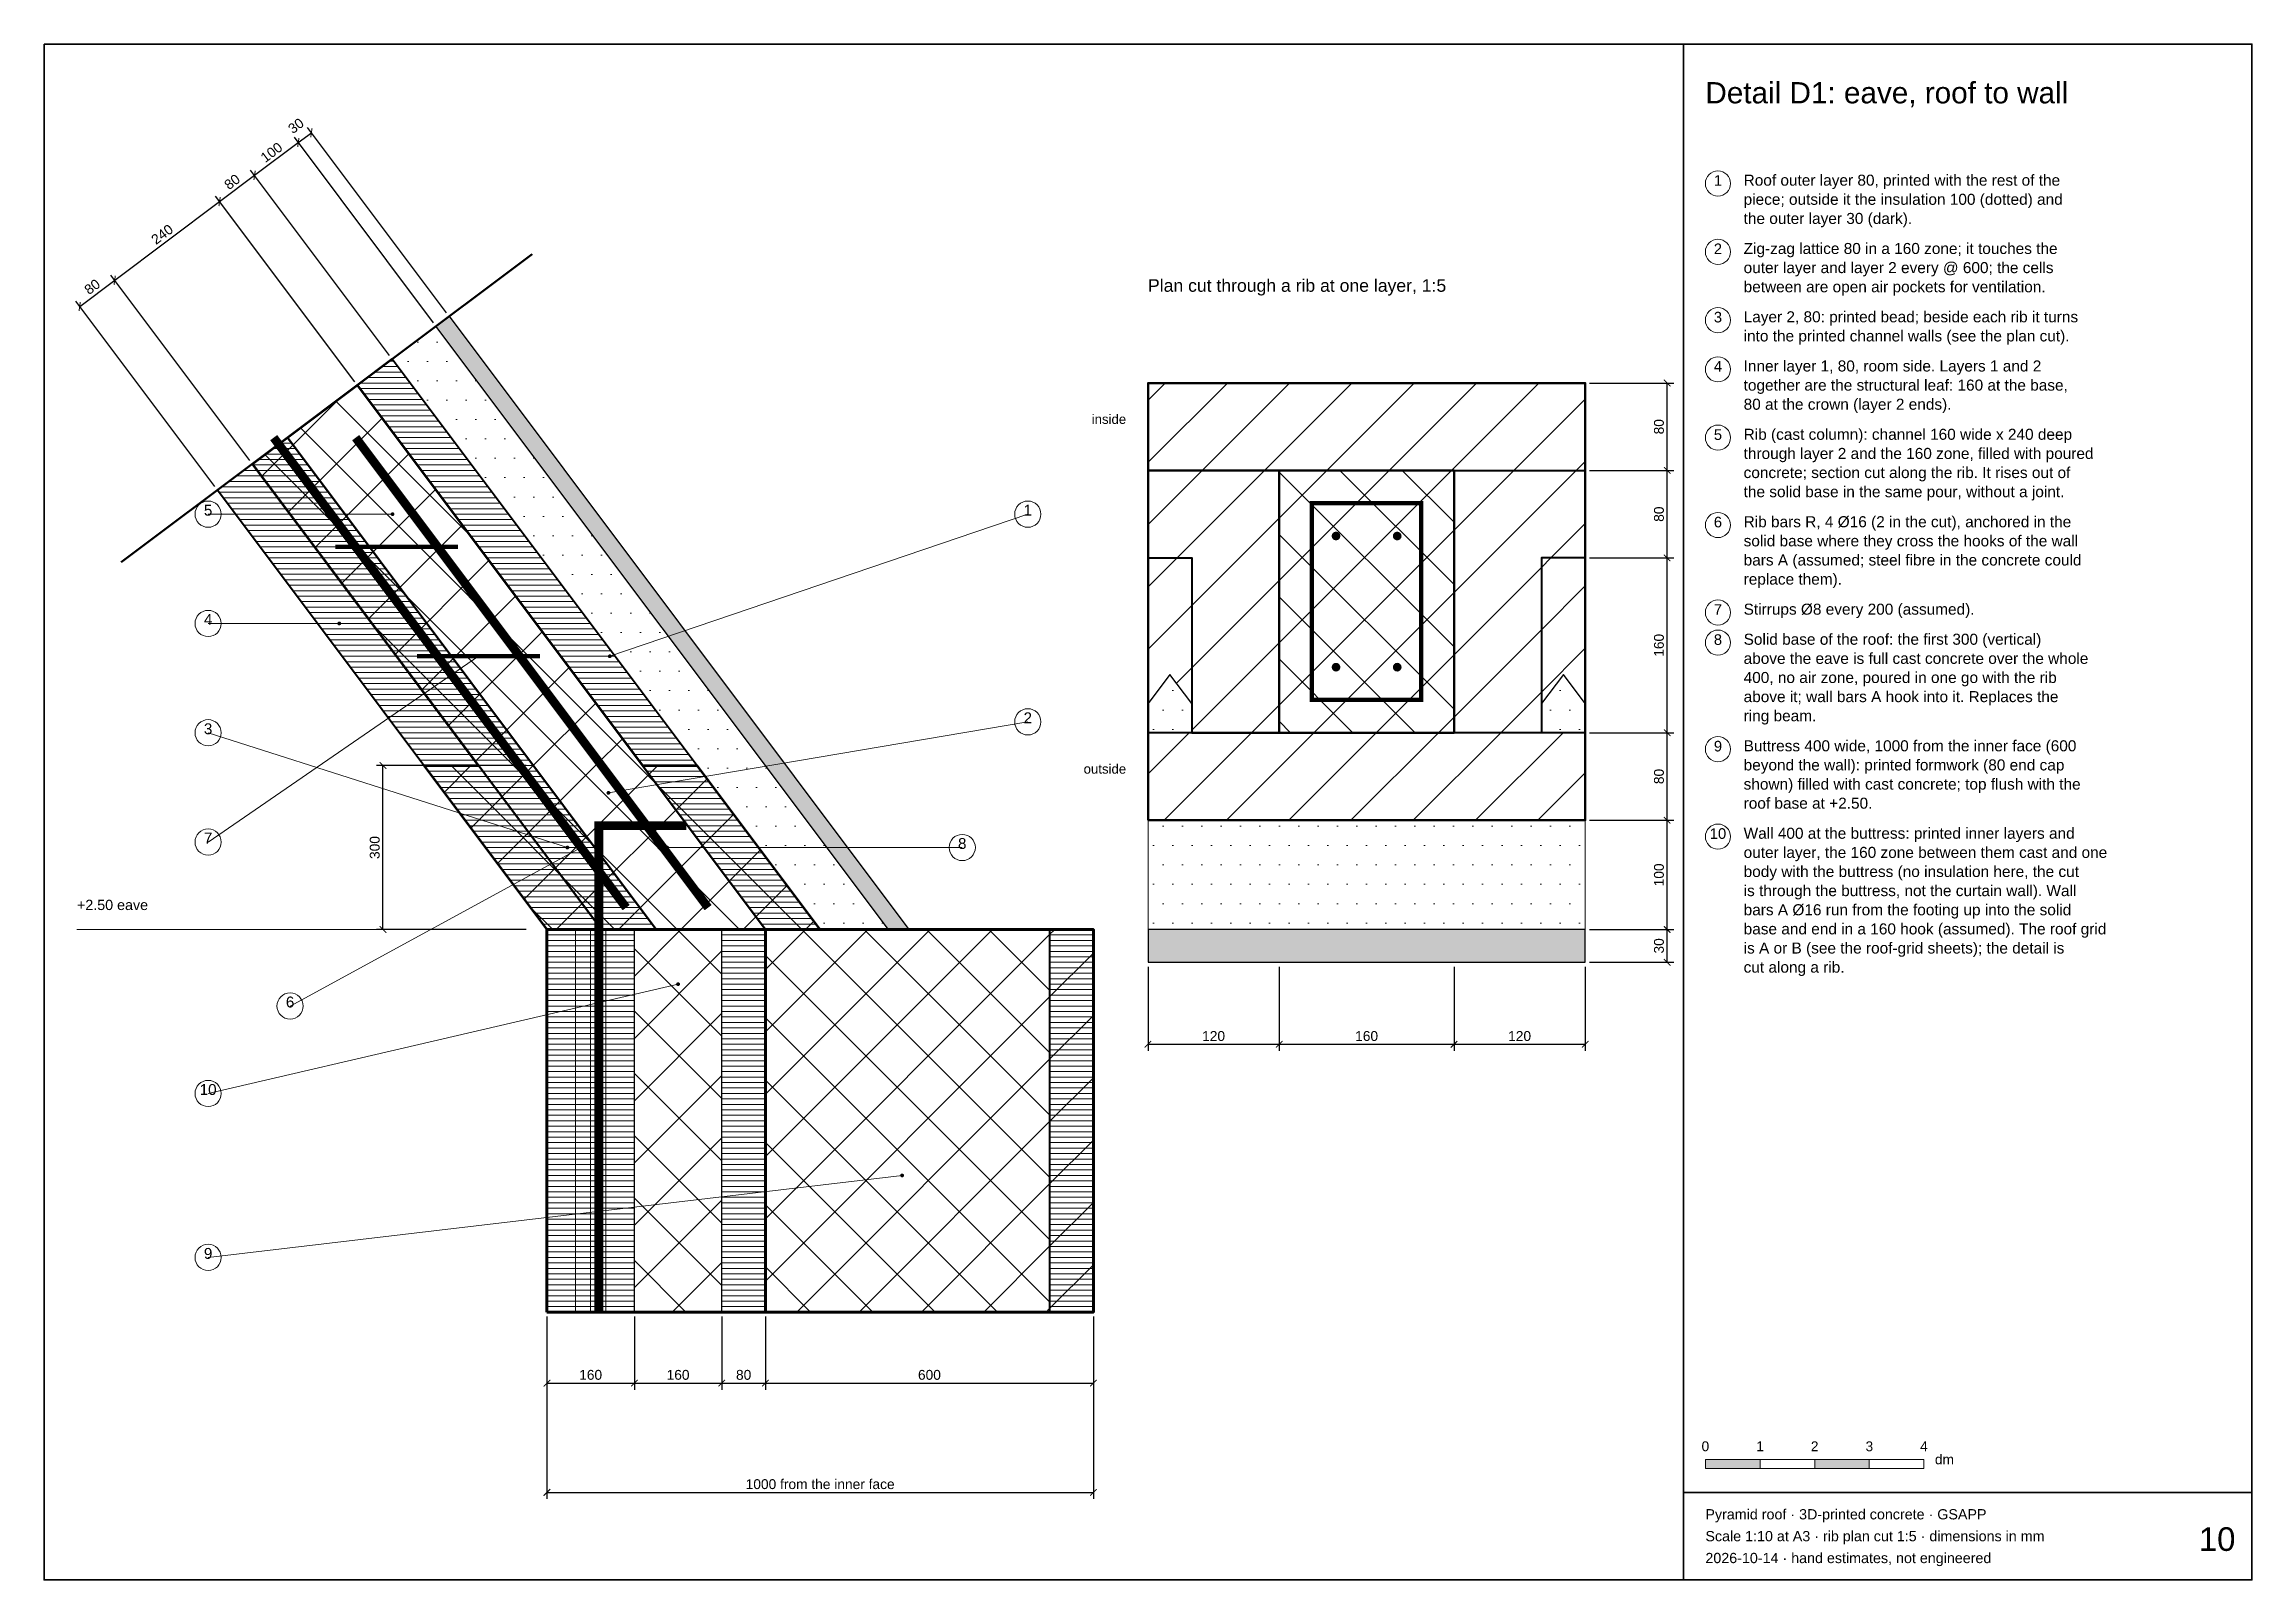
# Paper-space layout '10 detail-D1-eave' of a CAD drawing. Header units: millimetres. Extents: x 8 to 412, y 8 to 289.
# The model-space entities are those that its viewports show. They can reach past a viewport. Long polylines and large blocks are cut down to what shows.
import ezdxf
from ezdxf.enums import TextEntityAlignment as Align

# ---------------------------------------------------------------- set-up
doc = ezdxf.new("R2010")
doc.units = ezdxf.units.MM
doc.linetypes.add('DASHDOT', pattern=[3.556, 2.54, -0.508, 0, -0.508])
doc.linetypes.add('DASHED', pattern=[1.524, 1.27, -0.254])
for name, color, linetype, lineweight in [('ANNOTATION', 4, 'CONTINUOUS', 18), ('CLADDING', 7, 'Continuous', 9), ('DIMS', 3, 'CONTINUOUS', 18), ('HATCH-CAST', 7, 'CONTINUOUS', 9), ('HATCH-INSULATION', 7, 'Continuous', 9), ('HATCH-PRINTED', 7, 'CONTINUOUS', 9), ('HIDDEN-AXIS', 8, 'DASHED', 18), ('LINES', 7, 'CONTINUOUS', 25), ('OUTLINE-CUT', 7, 'CONTINUOUS', 50), ('OUTLINE-FINE', 7, 'CONTINUOUS', 25), ('PRINT-LAYERS', 7, 'CONTINUOUS', 9), ('PRINTED-BEAD', 7, 'CONTINUOUS', 25), ('REBAR', 1, 'CONTINUOUS', 0), ('REBAR-POCKET', 8, 'DASHED', 13), ('TEXT', 7, 'CONTINUOUS', 18), ('TITLEBLOCK', 7, 'CONTINUOUS', 18)]:
    doc.layers.add(name, color=color, linetype=linetype, lineweight=lineweight)
doc.styles.get("Standard").update_dxf_attribs({"font": 'arial.ttf'})
doc.dimstyles.new('PYR-1-10', dxfattribs={"dimscale": 10, "dimtxt": 1.8, "dimasz": 1.2, "dimexe": 1.2, "dimexo": 0.8, "dimgap": 0.6, "dimtad": 1, "dimdec": 0, "dimtxsty": 'Standard', "dimblk": 'ARCHTICK', "dimcen": 2.5, "dimclrd": 3, "dimclre": 3, "dimclrt": 7, "dimazin": 3, "dimtfac": 1, "dimtmove": 0, "dimatfit": 3})
pattern_1 = [(45, (0, 0), (-57.013964, 57.013964), []), (135, (0, 0), (-57.013964, -57.013964), [])]
pattern_2 = [(45, (0, 0), (-57.013964, 57.013964), [])]
pattern_3 = [(0, (0, 0), (17.7165354, 35.433071), [0, -35.433071])]

# ---------------------------------------------------------------- blocks, each defined once
blk = doc.blocks.new('_ARCHTICK')
at = {"color": 0, "linetype": 'BYBLOCK', "const_width": 0.15}
blk.add_lwpolyline([(-0.5, -0.5), (0.5, 0.5)], dxfattribs=at)

msp = doc.modelspace()

# ---------------------------------------------------------------- hatches: boundary and pattern name
at = {"layer": 'ANNOTATION', "ltscale": 10}
h = msp.add_hatch(color=7, dxfattribs=at)
h.dxf.hatch_style = 1
edge = h.paths.add_edge_path()
edge.add_arc((155522.9, 1846.6), 3.5, 0, 360)
h = msp.add_hatch(color=7, dxfattribs=at)
h.dxf.hatch_style = 1
edge = h.paths.add_edge_path()
edge.add_arc((155425.4, 1646.6), 3.5, 0, 360)
h = msp.add_hatch(color=7, dxfattribs=at)
h.dxf.hatch_style = 1
edge = h.paths.add_edge_path()
edge.add_arc((155680.4, 1586.6), 3.5, 0, 360)
h = msp.add_hatch(color=7, dxfattribs=at)
h.dxf.hatch_style = 1
edge = h.paths.add_edge_path()
edge.add_arc((155920.4, 1586.6), 3.5, 0, 360)
h = msp.add_hatch(color=7, dxfattribs=at)
h.dxf.hatch_style = 1
edge = h.paths.add_edge_path()
edge.add_arc((155917.9, 1336.6), 3.5, 0, 360)
h = msp.add_hatch(color=7, dxfattribs=at)
h.dxf.hatch_style = 1
edge = h.paths.add_edge_path()
edge.add_arc((155842.9, 1236.6), 3.5, 0, 360)
h = msp.add_hatch(color=7, dxfattribs=at)
h.dxf.hatch_style = 1
edge = h.paths.add_edge_path()
edge.add_arc((155867.9, 1236.6), 3.5, 0, 360)
h = msp.add_hatch(color=7, dxfattribs=at)
h.dxf.hatch_style = 1
edge = h.paths.add_edge_path()
edge.add_arc((156025.4, 1236.6), 3.5, 0, 360)
h = msp.add_hatch(color=7, dxfattribs=at)
h.dxf.hatch_style = 1
edge = h.paths.add_edge_path()
edge.add_arc((156045.4, 986.6), 3.5, 0, 360)
h = msp.add_hatch(color=7, dxfattribs=at)
h.dxf.hatch_style = 1
edge = h.paths.add_edge_path()
edge.add_arc((156455.4, 636.6), 3.5, 0, 360)
at = {"layer": 'CLADDING', "ltscale": 10}
h = msp.add_hatch(color=7, dxfattribs=at)
h.dxf.hatch_style = 1
h.paths.add_polyline_path([(155602.4, 2190.6), (155626.4, 2208.6), (156467.9, 1086.6), (156430.4, 1086.6)])
h = msp.add_hatch(color=7, dxfattribs=at)
h.dxf.hatch_style = 1
h.paths.add_polyline_path([(156905.4, 1086.6), (157705.4, 1086.6), (157705.4, 1026.6), (156905.4, 1026.6)])
at = {"layer": 'HATCH-CAST', "ltscale": 10}
h = msp.add_hatch(dxfattribs=at)
h.set_pattern_fill('ANSI37', scale=5.03937)
h.set_pattern_definition(pattern_1)
h.paths.add_polyline_path([(155458.4, 2082.6), (155980.4, 1386.6), (155680.4, 1386.6), (155266.4, 1938.6)])
h = msp.add_hatch(dxfattribs=at)
h.set_pattern_fill('ANSI37', scale=5.03937)
h.set_pattern_definition(pattern_1)
h.paths.add_polyline_path([(157145.4, 1446.6), (157465.4, 1446.6), (157465.4, 1926.6), (157145.4, 1926.6)])
h = msp.add_hatch(dxfattribs=at)
h.set_pattern_fill('ANSI37', scale=5.03937)
h.set_pattern_definition(pattern_1)
h.paths.add_polyline_path([(156305.4, 1086.6), (155805.4, 1086.6), (155580.4, 1386.6), (155680.4, 1386.6), (155980.4, 1386.6), (156080.4, 1386.6)])
h = msp.add_hatch(dxfattribs=at)
h.set_pattern_fill('ANSI37', scale=5.03937)
h.set_pattern_definition(pattern_1)
h.paths.add_polyline_path([(155965.4, 1086.6), (156005.4, 1086.6), (156125.4, 1086.6), (156125.4, 386.6), (155965.4, 386.6)])
h = msp.add_hatch(dxfattribs=at)
h.set_pattern_fill('ANSI37', scale=5.03937)
h.set_pattern_definition(pattern_1)
h.paths.add_polyline_path([(156305.4, 1086.6), (156430.4, 1086.6), (156725.4, 1086.6), (156725.4, 386.6), (156205.4, 386.6), (156205.4, 1086.6)])
at = {"layer": 'HATCH-INSULATION', "ltscale": 10}
h = msp.add_hatch(dxfattribs=at)
h.set_pattern_fill('DOTS', scale=4.724409)
h.set_pattern_definition(pattern_3)
h.paths.add_polyline_path([(155522.4, 2130.6), (155602.4, 2190.6), (156430.4, 1086.6), (156305.4, 1086.6)])
h = msp.add_hatch(dxfattribs=at)
h.set_pattern_fill('DOTS', scale=4.724409)
h.set_pattern_definition(pattern_3)
h.paths.add_polyline_path([(156905.4, 1446.6), (156905.4, 1500), (156945.4, 1553.3), (156985.4, 1500), (156985.4, 1446.6)])
h = msp.add_hatch(dxfattribs=at)
h.set_pattern_fill('DOTS', scale=4.724409)
h.set_pattern_definition(pattern_3)
h.paths.add_polyline_path([(157705.4, 1446.6), (157625.4, 1446.6), (157625.4, 1500), (157665.4, 1553.3), (157705.4, 1500)])
h = msp.add_hatch(dxfattribs=at)
h.set_pattern_fill('DOTS', scale=4.724409)
h.set_pattern_definition(pattern_3)
h.paths.add_polyline_path([(156905.4, 1286.6), (157705.4, 1286.6), (157705.4, 1086.6), (156905.4, 1086.6)])
at = {"layer": 'HATCH-PRINTED', "ltscale": 10}
h = msp.add_hatch(dxfattribs=at)
h.set_pattern_fill('ANSI31', scale=5.03937)
h.set_pattern_definition(pattern_2)
h.paths.add_polyline_path([(157705.4, 1926.6), (157465.4, 1926.6), (157145.4, 1926.6), (156905.4, 1926.6), (156905.4, 2086.6), (157705.4, 2086.6)])
h = msp.add_hatch(dxfattribs=at)
h.set_pattern_fill('ANSI31', scale=5.03937)
h.set_pattern_definition(pattern_2)
h.paths.add_polyline_path([(157145.4, 1446.6), (156985.4, 1446.6), (156985.4, 1766.6), (156905.4, 1766.6), (156905.4, 1926.6), (157145.4, 1926.6)])
h = msp.add_hatch(dxfattribs=at)
h.set_pattern_fill('ANSI31', scale=5.03937)
h.set_pattern_definition(pattern_2)
h.paths.add_polyline_path([(157625.4, 1446.6), (157465.4, 1446.6), (157465.4, 1926.6), (157705.4, 1926.6), (157705.4, 1766.6), (157625.4, 1766.6)])
h = msp.add_hatch(dxfattribs=at)
h.set_pattern_fill('ANSI31', scale=5.03937)
h.set_pattern_definition(pattern_2)
h.paths.add_polyline_path([(156905.4, 1766.6), (156985.4, 1766.6), (156985.4, 1500), (156945.4, 1553.3), (156905.4, 1500)])
h = msp.add_hatch(dxfattribs=at)
h.set_pattern_fill('ANSI31', scale=5.03937)
h.set_pattern_definition(pattern_2)
h.paths.add_polyline_path([(157625.4, 1500), (157625.4, 1766.6), (157705.4, 1766.6), (157705.4, 1500), (157665.4, 1553.3)])
h = msp.add_hatch(dxfattribs=at)
h.set_pattern_fill('ANSI31', scale=5.03937)
h.set_pattern_definition(pattern_2)
h.paths.add_polyline_path([(157625.4, 1446.6), (157705.4, 1446.6), (157705.4, 1286.6), (156905.4, 1286.6), (156905.4, 1446.6), (156985.4, 1446.6), (157145.4, 1446.6), (157465.4, 1446.6)])
h = msp.add_hatch(dxfattribs=at)
h.set_pattern_fill('ANSI31', scale=5.03937)
h.set_pattern_definition(pattern_2)
h.paths.add_polyline_path([(156725.4, 1086.6), (156805.4, 1086.6), (156805.4, 386.6), (156725.4, 386.6)])
at = {"layer": 'REBAR', "ltscale": 10}
h = msp.add_hatch(color=7, dxfattribs=at)
h.dxf.hatch_style = 1
edge = h.paths.add_edge_path()
edge.add_arc((157249.4, 1806.6), 8, 0, 360)
h = msp.add_hatch(color=7, dxfattribs=at)
h.dxf.hatch_style = 1
edge = h.paths.add_edge_path()
edge.add_arc((157361.4, 1806.6), 8, 0, 360)
h = msp.add_hatch(color=7, dxfattribs=at)
h.dxf.hatch_style = 1
edge = h.paths.add_edge_path()
edge.add_arc((157249.4, 1566.6), 8, 0, 360)
h = msp.add_hatch(color=7, dxfattribs=at)
h.dxf.hatch_style = 1
edge = h.paths.add_edge_path()
edge.add_arc((157361.4, 1566.6), 8, 0, 360)

# ---------------------------------------------------------------- linework, layer by layer
at = {"layer": 'ANNOTATION', "lineweight": 20, "ltscale": 10}
for points in [[(155185.4, 1846.6), (155522.9, 1846.6)], [(156685.4, 1846.6), (155920.4, 1586.6)], [(155185.4, 1646.6), (155425.4, 1646.6)], [(155185.4, 1246.6), (155680.4, 1586.6)], [(156685.4, 1466.6), (155917.9, 1336.6)], [(155185.4, 1446.6), (155842.9, 1236.6)], [(155335.4, 946.6), (155867.9, 1236.6)], [(156565.4, 1236.6), (156025.4, 1236.6)], [(155185.4, 786.6), (156045.4, 986.6)], [(155185.4, 486.6), (156455.4, 636.6)]]:
    msp.add_lwpolyline(points, dxfattribs=at)
at = {"layer": 'ANNOTATION', "lineweight": 18, "ltscale": 10}
for centre in [(155185.4, 1846.6), (156685.4, 1846.6), (155185.4, 1646.6), (155185.4, 1446.6), (156685.4, 1466.6), (155185.4, 1246.6), (156565.4, 1236.6), (155335.4, 946.6), (155185.4, 786.6), (155185.4, 486.6)]:
    msp.add_circle(centre, 24, dxfattribs=at)
at = {"layer": 'HIDDEN-AXIS', "linetype": 'DASHDOT', "lineweight": 50, "ltscale": 10}
msp.add_lwpolyline([(155026.4, 1758.6), (155778.4, 2322.6)], dxfattribs=at)
at = {"layer": 'HIDDEN-AXIS', "linetype": 'DASHED', "lineweight": 20, "ltscale": 10}
msp.add_lwpolyline([(154945.4, 1086.6), (155705.4, 1086.6)], dxfattribs=at)
at = {"layer": 'LINES', "lineweight": 53, "ltscale": 10}
for points in [[(155680.4, 1386.6), (155266.4, 1938.6), (155458.4, 2082.6), (155980.4, 1386.6)], [(155580.4, 1386.6), (155680.4, 1386.6)], [(155580.4, 1386.6), (155805.4, 1086.6), (156305.4, 1086.6), (156080.4, 1386.6)], [(155980.4, 1386.6), (156080.4, 1386.6)]]:
    msp.add_lwpolyline(points, dxfattribs=at)
at = {"layer": 'LINES', "lineweight": 20, "ltscale": 10}
msp.add_lwpolyline([(155885.4, 386.6), (155885.4, 1086.6)], dxfattribs=at)
at = {"layer": 'LINES', "lineweight": 30, "ltscale": 10}
for points in [[(155965.4, 386.6), (155965.4, 1086.6)], [(156125.4, 386.6), (156125.4, 1086.6)]]:
    msp.add_lwpolyline(points, dxfattribs=at)
at = {"layer": 'OUTLINE-CUT', "lineweight": 40, "ltscale": 10}
for points in [[(156205.4, 1086.6), (155458.4, 2082.6), (155522.4, 2130.6), (156305.4, 1086.6)], [(156005.4, 1086.6), (155330.4, 1986.6), (155458.4, 2082.6), (156205.4, 1086.6)], [(156905.4, 1926.6), (157705.4, 1926.6), (157705.4, 2086.6), (156905.4, 2086.6)], [(155905.4, 1086.6), (155266.4, 1938.6), (155330.4, 1986.6), (156005.4, 1086.6)], [(155805.4, 1086.6), (155202.4, 1890.6), (155266.4, 1938.6), (155905.4, 1086.6)], [(156905.4, 1766.6), (156985.4, 1766.6), (156985.4, 1446.6), (157145.4, 1446.6), (157145.4, 1926.6), (156905.4, 1926.6)], [(157705.4, 1766.6), (157625.4, 1766.6), (157625.4, 1446.6), (157465.4, 1446.6), (157465.4, 1926.6), (157705.4, 1926.6)], [(156905.4, 1286.6), (157705.4, 1286.6), (157705.4, 1446.6), (156905.4, 1446.6)], [(156725.4, 386.6), (156805.4, 386.6), (156805.4, 1086.6), (156725.4, 1086.6)]]:
    msp.add_lwpolyline(points, close=True, dxfattribs=at)
at = {"layer": 'OUTLINE-CUT', "lineweight": 50, "ltscale": 10}
for points in [[(156905.4, 1286.6), (157705.4, 1286.6), (157705.4, 2086.6), (156905.4, 2086.6)], [(157145.4, 1446.6), (157465.4, 1446.6), (157465.4, 1926.6), (157145.4, 1926.6)]]:
    msp.add_lwpolyline(points, close=True, dxfattribs=at)
at = {"layer": 'OUTLINE-CUT', "lineweight": 70, "ltscale": 10}
for points in [[(155805.4, 386.6), (156205.4, 386.6), (156205.4, 1086.6), (155805.4, 1086.6)], [(156205.4, 386.6), (156805.4, 386.6), (156805.4, 1086.6), (156205.4, 1086.6)]]:
    msp.add_lwpolyline(points, close=True, dxfattribs=at)
at = {"layer": 'OUTLINE-FINE', "lineweight": 9, "ltscale": 10}
for points in [[(156305.4, 1086.6), (155522.4, 2130.6), (155602.4, 2190.6), (156430.4, 1086.6)], [(156905.4, 1086.6), (157705.4, 1086.6), (157705.4, 1286.6), (156905.4, 1286.6)]]:
    msp.add_lwpolyline(points, close=True, dxfattribs=at)
at = {"layer": 'OUTLINE-FINE', "lineweight": 30, "ltscale": 10}
for points in [[(156430.4, 1086.6), (155602.4, 2190.6), (155626.4, 2208.6), (156467.9, 1086.6)], [(156905.4, 1026.6), (157705.4, 1026.6), (157705.4, 1086.6), (156905.4, 1086.6)]]:
    msp.add_lwpolyline(points, close=True, dxfattribs=at)
at = {"layer": 'PRINT-LAYERS', "lineweight": 13, "ltscale": 10}
for points in [[(155490.4, 2106.6), (155540.4, 2106.6)], [(155503.7, 2116.6), (155532.9, 2116.6)], [(155517.1, 2126.6), (155525.4, 2126.6)], [(155462.9, 2076.6), (155562.9, 2076.6)], [(155463.7, 2086.6), (155555.4, 2086.6)], [(155470.4, 2066.6), (155570.4, 2066.6)], [(155477.1, 2096.6), (155547.9, 2096.6)], [(155477.9, 2056.6), (155577.9, 2056.6)], [(155485.4, 2046.6), (155585.4, 2046.6)], [(155492.9, 2036.6), (155592.9, 2036.6)], [(155500.4, 2026.6), (155600.4, 2026.6)], [(155507.9, 2016.6), (155607.9, 2016.6)], [(155515.4, 2006.6), (155615.4, 2006.6)], [(155522.9, 1996.6), (155622.9, 1996.6)], [(155530.4, 1986.6), (155630.4, 1986.6)], [(155277.1, 1946.6), (155360.4, 1946.6)], [(155290.4, 1956.6), (155352.9, 1956.6)], [(155303.7, 1966.6), (155345.4, 1966.6)], [(155317.1, 1976.6), (155337.9, 1976.6)], [(155537.9, 1976.6), (155637.9, 1976.6)], [(155545.4, 1966.6), (155645.4, 1966.6)], [(155552.9, 1956.6), (155652.9, 1956.6)], [(155560.4, 1946.6), (155660.4, 1946.6)], [(155223.7, 1906.6), (155290.4, 1906.6)], [(155237.1, 1916.6), (155282.9, 1916.6)], [(155250.4, 1926.6), (155275.4, 1926.6)], [(155263.7, 1936.6), (155267.9, 1936.6)], [(155267.9, 1936.6), (155367.9, 1936.6)], [(155275.4, 1926.6), (155375.4, 1926.6)], [(155282.9, 1916.6), (155382.9, 1916.6)], [(155290.4, 1906.6), (155390.4, 1906.6)], [(155567.9, 1936.6), (155667.9, 1936.6)], [(155575.4, 1926.6), (155675.4, 1926.6)], [(155582.9, 1916.6), (155682.9, 1916.6)], [(155590.4, 1906.6), (155690.4, 1906.6)], [(155205.4, 1886.6), (155305.4, 1886.6)], [(155210.4, 1896.6), (155297.9, 1896.6)], [(155212.9, 1876.6), (155312.9, 1876.6)], [(155220.4, 1866.6), (155320.4, 1866.6)], [(155297.9, 1896.6), (155397.9, 1896.6)], [(155305.4, 1886.6), (155405.4, 1886.6)], [(155312.9, 1876.6), (155412.9, 1876.6)], [(155320.4, 1866.6), (155420.4, 1866.6)], [(155597.9, 1896.6), (155697.9, 1896.6)], [(155605.4, 1886.6), (155705.4, 1886.6)], [(155612.9, 1876.6), (155712.9, 1876.6)], [(155620.4, 1866.6), (155720.4, 1866.6)], [(155227.9, 1856.6), (155327.9, 1856.6)], [(155235.4, 1846.6), (155335.4, 1846.6)], [(155242.9, 1836.6), (155342.9, 1836.6)], [(155250.4, 1826.6), (155350.4, 1826.6)], [(155327.9, 1856.6), (155427.9, 1856.6)], [(155335.4, 1846.6), (155435.4, 1846.6)], [(155342.9, 1836.6), (155442.9, 1836.6)], [(155350.4, 1826.6), (155450.4, 1826.6)], [(155627.9, 1856.6), (155727.9, 1856.6)], [(155635.4, 1846.6), (155735.4, 1846.6)], [(155642.9, 1836.6), (155742.9, 1836.6)], [(155650.4, 1826.6), (155750.4, 1826.6)], [(155257.9, 1816.6), (155357.9, 1816.6)], [(155265.4, 1806.6), (155365.4, 1806.6)], [(155272.9, 1796.6), (155372.9, 1796.6)], [(155280.4, 1786.6), (155380.4, 1786.6)], [(155357.9, 1816.6), (155457.9, 1816.6)], [(155365.4, 1806.6), (155465.4, 1806.6)], [(155372.9, 1796.6), (155472.9, 1796.6)], [(155380.4, 1786.6), (155480.4, 1786.6)], [(155657.9, 1816.6), (155757.9, 1816.6)], [(155665.4, 1806.6), (155765.4, 1806.6)], [(155672.9, 1796.6), (155772.9, 1796.6)], [(155680.4, 1786.6), (155780.4, 1786.6)], [(155287.9, 1776.6), (155387.9, 1776.6)], [(155295.4, 1766.6), (155395.4, 1766.6)], [(155302.9, 1756.6), (155402.9, 1756.6)], [(155310.4, 1746.6), (155410.4, 1746.6)], [(155387.9, 1776.6), (155487.9, 1776.6)], [(155395.4, 1766.6), (155495.4, 1766.6)], [(155402.9, 1756.6), (155502.9, 1756.6)], [(155410.4, 1746.6), (155510.4, 1746.6)], [(155687.9, 1776.6), (155787.9, 1776.6)], [(155695.4, 1766.6), (155795.4, 1766.6)], [(155702.9, 1756.6), (155802.9, 1756.6)], [(155710.4, 1746.6), (155810.4, 1746.6)], [(155317.9, 1736.6), (155417.9, 1736.6)], [(155325.4, 1726.6), (155425.4, 1726.6)], [(155332.9, 1716.6), (155432.9, 1716.6)], [(155340.4, 1706.6), (155440.4, 1706.6)], [(155417.9, 1736.6), (155517.9, 1736.6)], [(155425.4, 1726.6), (155525.4, 1726.6)], [(155432.9, 1716.6), (155532.9, 1716.6)], [(155440.4, 1706.6), (155540.4, 1706.6)], [(155717.9, 1736.6), (155817.9, 1736.6)], [(155725.4, 1726.6), (155825.4, 1726.6)], [(155732.9, 1716.6), (155832.9, 1716.6)], [(155740.4, 1706.6), (155840.4, 1706.6)], [(155347.9, 1696.6), (155447.9, 1696.6)], [(155355.4, 1686.6), (155455.4, 1686.6)], [(155362.9, 1676.6), (155462.9, 1676.6)], [(155370.4, 1666.6), (155470.4, 1666.6)], [(155377.9, 1656.6), (155477.9, 1656.6)], [(155447.9, 1696.6), (155547.9, 1696.6)], [(155455.4, 1686.6), (155555.4, 1686.6)], [(155462.9, 1676.6), (155562.9, 1676.6)], [(155470.4, 1666.6), (155570.4, 1666.6)], [(155477.9, 1656.6), (155577.9, 1656.6)], [(155747.9, 1696.6), (155847.9, 1696.6)], [(155755.4, 1686.6), (155855.4, 1686.6)], [(155762.9, 1676.6), (155862.9, 1676.6)], [(155770.4, 1666.6), (155870.4, 1666.6)], [(155777.9, 1656.6), (155877.9, 1656.6)], [(155385.4, 1646.6), (155485.4, 1646.6)], [(155392.9, 1636.6), (155492.9, 1636.6)], [(155400.4, 1626.6), (155500.4, 1626.6)], [(155407.9, 1616.6), (155507.9, 1616.6)], [(155485.4, 1646.6), (155585.4, 1646.6)], [(155492.9, 1636.6), (155592.9, 1636.6)], [(155500.4, 1626.6), (155600.4, 1626.6)], [(155507.9, 1616.6), (155607.9, 1616.6)], [(155785.4, 1646.6), (155885.4, 1646.6)], [(155792.9, 1636.6), (155892.9, 1636.6)], [(155800.4, 1626.6), (155900.4, 1626.6)], [(155807.9, 1616.6), (155907.9, 1616.6)], [(155415.4, 1606.6), (155515.4, 1606.6)], [(155422.9, 1596.6), (155522.9, 1596.6)], [(155430.4, 1586.6), (155530.4, 1586.6)], [(155437.9, 1576.6), (155537.9, 1576.6)], [(155515.4, 1606.6), (155615.4, 1606.6)], [(155522.9, 1596.6), (155622.9, 1596.6)], [(155530.4, 1586.6), (155630.4, 1586.6)], [(155537.9, 1576.6), (155637.9, 1576.6)], [(155815.4, 1606.6), (155915.4, 1606.6)], [(155822.9, 1596.6), (155922.9, 1596.6)], [(155830.4, 1586.6), (155930.4, 1586.6)], [(155837.9, 1576.6), (155937.9, 1576.6)], [(155445.4, 1566.6), (155545.4, 1566.6)], [(155452.9, 1556.6), (155552.9, 1556.6)], [(155460.4, 1546.6), (155560.4, 1546.6)], [(155467.9, 1536.6), (155567.9, 1536.6)], [(155545.4, 1566.6), (155645.4, 1566.6)], [(155552.9, 1556.6), (155652.9, 1556.6)], [(155560.4, 1546.6), (155660.4, 1546.6)], [(155567.9, 1536.6), (155667.9, 1536.6)], [(155845.4, 1566.6), (155945.4, 1566.6)], [(155852.9, 1556.6), (155952.9, 1556.6)], [(155860.4, 1546.6), (155960.4, 1546.6)], [(155867.9, 1536.6), (155967.9, 1536.6)], [(155475.4, 1526.6), (155575.4, 1526.6)], [(155482.9, 1516.6), (155582.9, 1516.6)], [(155490.4, 1506.6), (155590.4, 1506.6)], [(155497.9, 1496.6), (155597.9, 1496.6)], [(155575.4, 1526.6), (155675.4, 1526.6)], [(155582.9, 1516.6), (155682.9, 1516.6)], [(155590.4, 1506.6), (155690.4, 1506.6)], [(155597.9, 1496.6), (155697.9, 1496.6)], [(155875.4, 1526.6), (155975.4, 1526.6)], [(155882.9, 1516.6), (155982.9, 1516.6)], [(155890.4, 1506.6), (155990.4, 1506.6)], [(155897.9, 1496.6), (155997.9, 1496.6)], [(155505.4, 1486.6), (155605.4, 1486.6)], [(155512.9, 1476.6), (155612.9, 1476.6)], [(155520.4, 1466.6), (155620.4, 1466.6)], [(155527.9, 1456.6), (155627.9, 1456.6)], [(155605.4, 1486.6), (155705.4, 1486.6)], [(155612.9, 1476.6), (155712.9, 1476.6)], [(155620.4, 1466.6), (155720.4, 1466.6)], [(155627.9, 1456.6), (155727.9, 1456.6)], [(155905.4, 1486.6), (156005.4, 1486.6)], [(155912.9, 1476.6), (156012.9, 1476.6)], [(155920.4, 1466.6), (156020.4, 1466.6)], [(155927.9, 1456.6), (156027.9, 1456.6)], [(155535.4, 1446.6), (155635.4, 1446.6)], [(155542.9, 1436.6), (155642.9, 1436.6)], [(155550.4, 1426.6), (155650.4, 1426.6)], [(155557.9, 1416.6), (155657.9, 1416.6)], [(155635.4, 1446.6), (155735.4, 1446.6)], [(155642.9, 1436.6), (155742.9, 1436.6)], [(155650.4, 1426.6), (155750.4, 1426.6)], [(155657.9, 1416.6), (155757.9, 1416.6)], [(155935.4, 1446.6), (156035.4, 1446.6)], [(155942.9, 1436.6), (156042.9, 1436.6)], [(155950.4, 1426.6), (156050.4, 1426.6)], [(155957.9, 1416.6), (156057.9, 1416.6)], [(155565.4, 1406.6), (155665.4, 1406.6)], [(155572.9, 1396.6), (155672.9, 1396.6)], [(155580.4, 1386.6), (155680.4, 1386.6)], [(155587.9, 1376.6), (155687.9, 1376.6)], [(155665.4, 1406.6), (155765.4, 1406.6)], [(155672.9, 1396.6), (155772.9, 1396.6)], [(155680.4, 1386.6), (155780.4, 1386.6)], [(155687.9, 1376.6), (155787.9, 1376.6)], [(155965.4, 1406.6), (156065.4, 1406.6)], [(155972.9, 1396.6), (156072.9, 1396.6)], [(155980.4, 1386.6), (156080.4, 1386.6)], [(155987.9, 1376.6), (156087.9, 1376.6)], [(155595.4, 1366.6), (155695.4, 1366.6)], [(155602.9, 1356.6), (155702.9, 1356.6)], [(155610.4, 1346.6), (155710.4, 1346.6)], [(155617.9, 1336.6), (155717.9, 1336.6)], [(155695.4, 1366.6), (155795.4, 1366.6)], [(155702.9, 1356.6), (155802.9, 1356.6)], [(155710.4, 1346.6), (155810.4, 1346.6)], [(155717.9, 1336.6), (155817.9, 1336.6)], [(155995.4, 1366.6), (156095.4, 1366.6)], [(156002.9, 1356.6), (156102.9, 1356.6)], [(156010.4, 1346.6), (156110.4, 1346.6)], [(156017.9, 1336.6), (156117.9, 1336.6)], [(155625.4, 1326.6), (155725.4, 1326.6)], [(155632.9, 1316.6), (155732.9, 1316.6)], [(155640.4, 1306.6), (155740.4, 1306.6)], [(155647.9, 1296.6), (155747.9, 1296.6)], [(155725.4, 1326.6), (155825.4, 1326.6)], [(155732.9, 1316.6), (155832.9, 1316.6)], [(155740.4, 1306.6), (155840.4, 1306.6)], [(155747.9, 1296.6), (155847.9, 1296.6)], [(156025.4, 1326.6), (156125.4, 1326.6)], [(156032.9, 1316.6), (156132.9, 1316.6)], [(156040.4, 1306.6), (156140.4, 1306.6)], [(156047.9, 1296.6), (156147.9, 1296.6)], [(155655.4, 1286.6), (155755.4, 1286.6)], [(155662.9, 1276.6), (155762.9, 1276.6)], [(155670.4, 1266.6), (155770.4, 1266.6)], [(155677.9, 1256.6), (155777.9, 1256.6)], [(155755.4, 1286.6), (155855.4, 1286.6)], [(155762.9, 1276.6), (155862.9, 1276.6)], [(155770.4, 1266.6), (155870.4, 1266.6)], [(155777.9, 1256.6), (155877.9, 1256.6)], [(156055.4, 1286.6), (156155.4, 1286.6)], [(156062.9, 1276.6), (156162.9, 1276.6)], [(156070.4, 1266.6), (156170.4, 1266.6)], [(156077.9, 1256.6), (156177.9, 1256.6)], [(155685.4, 1246.6), (155785.4, 1246.6)], [(155692.9, 1236.6), (155792.9, 1236.6)], [(155700.4, 1226.6), (155800.4, 1226.6)], [(155707.9, 1216.6), (155807.9, 1216.6)], [(155785.4, 1246.6), (155885.4, 1246.6)], [(155792.9, 1236.6), (155892.9, 1236.6)], [(155800.4, 1226.6), (155900.4, 1226.6)], [(155807.9, 1216.6), (155907.9, 1216.6)], [(156085.4, 1246.6), (156185.4, 1246.6)], [(156092.9, 1236.6), (156192.9, 1236.6)], [(156100.4, 1226.6), (156200.4, 1226.6)], [(156107.9, 1216.6), (156207.9, 1216.6)], [(155715.4, 1206.6), (155815.4, 1206.6)], [(155722.9, 1196.6), (155822.9, 1196.6)], [(155730.4, 1186.6), (155830.4, 1186.6)], [(155737.9, 1176.6), (155837.9, 1176.6)], [(155815.4, 1206.6), (155915.4, 1206.6)], [(155822.9, 1196.6), (155922.9, 1196.6)], [(155830.4, 1186.6), (155930.4, 1186.6)], [(155837.9, 1176.6), (155937.9, 1176.6)], [(156115.4, 1206.6), (156215.4, 1206.6)], [(156122.9, 1196.6), (156222.9, 1196.6)], [(156130.4, 1186.6), (156230.4, 1186.6)], [(156137.9, 1176.6), (156237.9, 1176.6)], [(155745.4, 1166.6), (155845.4, 1166.6)], [(155752.9, 1156.6), (155852.9, 1156.6)], [(155760.4, 1146.6), (155860.4, 1146.6)], [(155767.9, 1136.6), (155867.9, 1136.6)], [(155845.4, 1166.6), (155945.4, 1166.6)], [(155852.9, 1156.6), (155952.9, 1156.6)], [(155860.4, 1146.6), (155960.4, 1146.6)], [(155867.9, 1136.6), (155967.9, 1136.6)], [(156145.4, 1166.6), (156245.4, 1166.6)], [(156152.9, 1156.6), (156252.9, 1156.6)], [(156160.4, 1146.6), (156260.4, 1146.6)], [(156167.9, 1136.6), (156267.9, 1136.6)], [(155775.4, 1126.6), (155875.4, 1126.6)], [(155782.9, 1116.6), (155882.9, 1116.6)], [(155790.4, 1106.6), (155890.4, 1106.6)], [(155797.9, 1096.6), (155897.9, 1096.6)], [(155875.4, 1126.6), (155975.4, 1126.6)], [(155882.9, 1116.6), (155982.9, 1116.6)], [(155890.4, 1106.6), (155990.4, 1106.6)], [(155897.9, 1096.6), (155997.9, 1096.6)], [(156175.4, 1126.6), (156275.4, 1126.6)], [(156182.9, 1116.6), (156282.9, 1116.6)], [(156190.4, 1106.6), (156290.4, 1106.6)], [(156197.9, 1096.6), (156297.9, 1096.6)], [(155805.4, 1076.6), (155965.4, 1076.6)], [(155805.4, 1066.6), (155965.4, 1066.6)], [(155805.4, 1056.6), (155965.4, 1056.6)], [(156125.4, 1076.6), (156205.4, 1076.6)], [(156125.4, 1066.6), (156205.4, 1066.6)], [(156125.4, 1056.6), (156205.4, 1056.6)], [(156725.4, 1076.6), (156805.4, 1076.6)], [(156725.4, 1066.6), (156805.4, 1066.6)], [(156725.4, 1056.6), (156805.4, 1056.6)], [(155805.4, 1046.6), (155965.4, 1046.6)], [(155805.4, 1036.6), (155965.4, 1036.6)], [(155805.4, 1026.6), (155965.4, 1026.6)], [(155805.4, 1016.6), (155965.4, 1016.6)], [(156125.4, 1046.6), (156205.4, 1046.6)], [(156125.4, 1036.6), (156205.4, 1036.6)], [(156125.4, 1026.6), (156205.4, 1026.6)], [(156125.4, 1016.6), (156205.4, 1016.6)], [(156725.4, 1046.6), (156805.4, 1046.6)], [(156725.4, 1036.6), (156805.4, 1036.6)], [(156725.4, 1026.6), (156805.4, 1026.6)], [(156725.4, 1016.6), (156805.4, 1016.6)], [(155805.4, 1006.6), (155965.4, 1006.6)], [(155805.4, 996.6), (155965.4, 996.6)], [(155805.4, 986.6), (155965.4, 986.6)], [(155805.4, 976.6), (155965.4, 976.6)], [(156125.4, 1006.6), (156205.4, 1006.6)], [(156125.4, 996.6), (156205.4, 996.6)], [(156125.4, 986.6), (156205.4, 986.6)], [(156125.4, 976.6), (156205.4, 976.6)], [(156725.4, 1006.6), (156805.4, 1006.6)], [(156725.4, 996.6), (156805.4, 996.6)], [(156725.4, 986.6), (156805.4, 986.6)], [(156725.4, 976.6), (156805.4, 976.6)], [(155805.4, 966.6), (155965.4, 966.6)], [(155805.4, 956.6), (155965.4, 956.6)], [(155805.4, 946.6), (155965.4, 946.6)], [(155805.4, 936.6), (155965.4, 936.6)], [(156125.4, 966.6), (156205.4, 966.6)], [(156125.4, 956.6), (156205.4, 956.6)], [(156125.4, 946.6), (156205.4, 946.6)], [(156125.4, 936.6), (156205.4, 936.6)], [(156725.4, 966.6), (156805.4, 966.6)], [(156725.4, 956.6), (156805.4, 956.6)], [(156725.4, 946.6), (156805.4, 946.6)], [(156725.4, 936.6), (156805.4, 936.6)], [(155805.4, 926.6), (155965.4, 926.6)], [(155805.4, 916.6), (155965.4, 916.6)], [(155805.4, 906.6), (155965.4, 906.6)], [(155805.4, 896.6), (155965.4, 896.6)], [(156125.4, 926.6), (156205.4, 926.6)], [(156125.4, 916.6), (156205.4, 916.6)], [(156125.4, 906.6), (156205.4, 906.6)], [(156125.4, 896.6), (156205.4, 896.6)], [(156725.4, 926.6), (156805.4, 926.6)], [(156725.4, 916.6), (156805.4, 916.6)], [(156725.4, 906.6), (156805.4, 906.6)], [(156725.4, 896.6), (156805.4, 896.6)], [(155805.4, 886.6), (155965.4, 886.6)], [(155805.4, 876.6), (155965.4, 876.6)], [(155805.4, 866.6), (155965.4, 866.6)], [(155805.4, 856.6), (155965.4, 856.6)], [(156125.4, 886.6), (156205.4, 886.6)], [(156125.4, 876.6), (156205.4, 876.6)], [(156125.4, 866.6), (156205.4, 866.6)], [(156125.4, 856.6), (156205.4, 856.6)], [(156725.4, 886.6), (156805.4, 886.6)], [(156725.4, 876.6), (156805.4, 876.6)], [(156725.4, 866.6), (156805.4, 866.6)], [(156725.4, 856.6), (156805.4, 856.6)], [(155805.4, 846.6), (155965.4, 846.6)], [(155805.4, 836.6), (155965.4, 836.6)], [(155805.4, 826.6), (155965.4, 826.6)], [(155805.4, 816.6), (155965.4, 816.6)], [(156125.4, 846.6), (156205.4, 846.6)], [(156125.4, 836.6), (156205.4, 836.6)], [(156125.4, 826.6), (156205.4, 826.6)], [(156125.4, 816.6), (156205.4, 816.6)], [(156725.4, 846.6), (156805.4, 846.6)], [(156725.4, 836.6), (156805.4, 836.6)], [(156725.4, 826.6), (156805.4, 826.6)], [(156725.4, 816.6), (156805.4, 816.6)], [(155805.4, 806.6), (155965.4, 806.6)], [(155805.4, 796.6), (155965.4, 796.6)], [(155805.4, 786.6), (155965.4, 786.6)], [(155805.4, 776.6), (155965.4, 776.6)], [(156125.4, 806.6), (156205.4, 806.6)], [(156125.4, 796.6), (156205.4, 796.6)], [(156125.4, 786.6), (156205.4, 786.6)], [(156125.4, 776.6), (156205.4, 776.6)], [(156725.4, 806.6), (156805.4, 806.6)], [(156725.4, 796.6), (156805.4, 796.6)], [(156725.4, 786.6), (156805.4, 786.6)], [(156725.4, 776.6), (156805.4, 776.6)], [(155805.4, 766.6), (155965.4, 766.6)], [(155805.4, 756.6), (155965.4, 756.6)], [(155805.4, 746.6), (155965.4, 746.6)], [(155805.4, 736.6), (155965.4, 736.6)], [(156125.4, 766.6), (156205.4, 766.6)], [(156125.4, 756.6), (156205.4, 756.6)], [(156125.4, 746.6), (156205.4, 746.6)], [(156125.4, 736.6), (156205.4, 736.6)], [(156725.4, 766.6), (156805.4, 766.6)], [(156725.4, 756.6), (156805.4, 756.6)], [(156725.4, 746.6), (156805.4, 746.6)], [(156725.4, 736.6), (156805.4, 736.6)], [(155805.4, 726.6), (155965.4, 726.6)], [(155805.4, 716.6), (155965.4, 716.6)], [(155805.4, 706.6), (155965.4, 706.6)], [(155805.4, 696.6), (155965.4, 696.6)], [(156125.4, 726.6), (156205.4, 726.6)], [(156125.4, 716.6), (156205.4, 716.6)], [(156125.4, 706.6), (156205.4, 706.6)], [(156125.4, 696.6), (156205.4, 696.6)], [(156725.4, 726.6), (156805.4, 726.6)], [(156725.4, 716.6), (156805.4, 716.6)], [(156725.4, 706.6), (156805.4, 706.6)], [(156725.4, 696.6), (156805.4, 696.6)], [(155805.4, 686.6), (155965.4, 686.6)], [(155805.4, 676.6), (155965.4, 676.6)], [(155805.4, 666.6), (155965.4, 666.6)], [(155805.4, 656.6), (155965.4, 656.6)], [(155805.4, 646.6), (155965.4, 646.6)], [(156125.4, 686.6), (156205.4, 686.6)], [(156125.4, 676.6), (156205.4, 676.6)], [(156125.4, 666.6), (156205.4, 666.6)], [(156125.4, 656.6), (156205.4, 656.6)], [(156125.4, 646.6), (156205.4, 646.6)], [(156725.4, 686.6), (156805.4, 686.6)], [(156725.4, 676.6), (156805.4, 676.6)], [(156725.4, 666.6), (156805.4, 666.6)], [(156725.4, 656.6), (156805.4, 656.6)], [(156725.4, 646.6), (156805.4, 646.6)], [(155805.4, 636.6), (155965.4, 636.6)], [(155805.4, 626.6), (155965.4, 626.6)], [(155805.4, 616.6), (155965.4, 616.6)], [(155805.4, 606.6), (155965.4, 606.6)], [(156125.4, 636.6), (156205.4, 636.6)], [(156125.4, 626.6), (156205.4, 626.6)], [(156125.4, 616.6), (156205.4, 616.6)], [(156125.4, 606.6), (156205.4, 606.6)], [(156725.4, 636.6), (156805.4, 636.6)], [(156725.4, 626.6), (156805.4, 626.6)], [(156725.4, 616.6), (156805.4, 616.6)], [(156725.4, 606.6), (156805.4, 606.6)], [(155805.4, 596.6), (155965.4, 596.6)], [(155805.4, 586.6), (155965.4, 586.6)], [(155805.4, 576.6), (155965.4, 576.6)], [(155805.4, 566.6), (155965.4, 566.6)], [(156125.4, 596.6), (156205.4, 596.6)], [(156125.4, 586.6), (156205.4, 586.6)], [(156125.4, 576.6), (156205.4, 576.6)], [(156125.4, 566.6), (156205.4, 566.6)], [(156725.4, 596.6), (156805.4, 596.6)], [(156725.4, 586.6), (156805.4, 586.6)], [(156725.4, 576.6), (156805.4, 576.6)], [(156725.4, 566.6), (156805.4, 566.6)], [(155805.4, 556.6), (155965.4, 556.6)], [(155805.4, 546.6), (155965.4, 546.6)], [(155805.4, 536.6), (155965.4, 536.6)], [(155805.4, 526.6), (155965.4, 526.6)], [(156125.4, 556.6), (156205.4, 556.6)], [(156125.4, 546.6), (156205.4, 546.6)], [(156125.4, 536.6), (156205.4, 536.6)], [(156125.4, 526.6), (156205.4, 526.6)], [(156725.4, 556.6), (156805.4, 556.6)], [(156725.4, 546.6), (156805.4, 546.6)], [(156725.4, 536.6), (156805.4, 536.6)], [(156725.4, 526.6), (156805.4, 526.6)], [(155805.4, 516.6), (155965.4, 516.6)], [(155805.4, 506.6), (155965.4, 506.6)], [(155805.4, 496.6), (155965.4, 496.6)], [(155805.4, 486.6), (155965.4, 486.6)], [(156125.4, 516.6), (156205.4, 516.6)], [(156125.4, 506.6), (156205.4, 506.6)], [(156125.4, 496.6), (156205.4, 496.6)], [(156125.4, 486.6), (156205.4, 486.6)], [(156725.4, 516.6), (156805.4, 516.6)], [(156725.4, 506.6), (156805.4, 506.6)], [(156725.4, 496.6), (156805.4, 496.6)], [(156725.4, 486.6), (156805.4, 486.6)], [(155805.4, 476.6), (155965.4, 476.6)], [(155805.4, 466.6), (155965.4, 466.6)], [(155805.4, 456.6), (155965.4, 456.6)], [(155805.4, 446.6), (155965.4, 446.6)], [(156125.4, 476.6), (156205.4, 476.6)], [(156125.4, 466.6), (156205.4, 466.6)], [(156125.4, 456.6), (156205.4, 456.6)], [(156125.4, 446.6), (156205.4, 446.6)], [(156725.4, 476.6), (156805.4, 476.6)], [(156725.4, 466.6), (156805.4, 466.6)], [(156725.4, 456.6), (156805.4, 456.6)], [(156725.4, 446.6), (156805.4, 446.6)], [(155805.4, 436.6), (155965.4, 436.6)], [(155805.4, 426.6), (155965.4, 426.6)], [(155805.4, 416.6), (155965.4, 416.6)], [(155805.4, 406.6), (155965.4, 406.6)], [(156125.4, 436.6), (156205.4, 436.6)], [(156125.4, 426.6), (156205.4, 426.6)], [(156125.4, 416.6), (156205.4, 416.6)], [(156125.4, 406.6), (156205.4, 406.6)], [(156725.4, 436.6), (156805.4, 436.6)], [(156725.4, 426.6), (156805.4, 426.6)], [(156725.4, 416.6), (156805.4, 416.6)], [(156725.4, 406.6), (156805.4, 406.6)], [(155805.4, 396.6), (155965.4, 396.6)], [(156125.4, 396.6), (156205.4, 396.6)], [(156725.4, 396.6), (156805.4, 396.6)]]:
    msp.add_lwpolyline(points, dxfattribs=at)
at = {"layer": 'PRINTED-BEAD', "lineweight": 25, "ltscale": 10}
for points in [[(156905.4, 1499.9), (156905.4, 1766.6)], [(156905.4, 1766.6), (156985.4, 1766.6)], [(156985.4, 1766.6), (156985.4, 1499.9)], [(157625.4, 1499.9), (157625.4, 1766.6)], [(157625.4, 1766.6), (157705.4, 1766.6)], [(157705.4, 1766.6), (157705.4, 1499.9)], [(156945.4, 1553.3), (156905.4, 1499.9)], [(156985.4, 1499.9), (156945.4, 1553.3)], [(157665.4, 1553.3), (157625.4, 1499.9)], [(157705.4, 1499.9), (157665.4, 1553.3)]]:
    msp.add_lwpolyline(points, dxfattribs=at)
at = {"layer": 'REBAR', "lineweight": 0, "ltscale": 10}
for points, const_width in [([(155950.4, 1126.6), (155305.4, 1986.6)], 16), ([(156100.4, 1126.6), (155455.4, 1986.6)], 16), ([(155417.9, 1786.6), (155642.9, 1786.6)], 8), ([(155567.9, 1586.6), (155792.9, 1586.6)], 8), ([(155900.4, 386.6), (155900.4, 1276.6), (156060.4, 1276.6)], 16)]:
    msp.add_lwpolyline(points, dxfattribs=dict(at, const_width=const_width))
at = {"layer": 'REBAR', "lineweight": 0, "ltscale": 10, "const_width": 8}
msp.add_lwpolyline([(157205.4, 1506.6), (157405.4, 1506.6), (157405.4, 1866.6), (157205.4, 1866.6)], close=True, dxfattribs=at)
at = {"layer": 'REBAR-POCKET', "linetype": 'DASHED', "lineweight": 15, "ltscale": 10}
for points in [[(155857.9, 386.6), (155857.9, 1086.6)], [(155912.9, 386.6), (155912.9, 1086.6)]]:
    msp.add_lwpolyline(points, dxfattribs=at)

# ---------------------------------------------------------------- texts
at = {"layer": 'ANNOTATION', "ltscale": 10}
for s, height, p in [('5', 19.9, (155185.4, 1838)), ('1', 19.9, (156685.4, 1838)), ('4', 19.9, (155185.4, 1638)), ('3', 19.9, (155185.4, 1438)), ('2', 19.9, (156685.4, 1458)), ('7', 19.9, (155185.4, 1238)), ('8', 19.9, (156565.4, 1228)), ('6', 19.9, (155335.4, 938)), ('10', 19.87, (155185.4, 778)), ('9', 19.9, (155185.4, 478))]:
    msp.add_text(s, height=height, dxfattribs=at).set_placement(p, align=Align.BOTTOM_CENTER)
at = {"layer": 'TEXT', "ltscale": 10}
for s, height, p in [('Plan cut through a rib at one layer, 1:5', 23.04, (156905.4, 2246.6)), ('+2.50 eave', 18.72, (154945.4, 1116.6))]:
    msp.add_text(s, height=height, dxfattribs=at).set_placement(p, align=Align.BOTTOM_LEFT)
for s, p in [('inside', (156865.4, 2006.6)), ('outside', (156865.4, 1366.6))]:
    msp.add_text(s, height=17.28, dxfattribs=at).set_placement(p, align=Align.BOTTOM_RIGHT)

# ---------------------------------------------------------------- dimensions: what is measured, and where the dimension line sits
at = {"layer": 'DIMS'}
for base, p1, p2, angle in [((155350.4, 2526.6), (155602.4, 2190.6), (155626.4, 2208.6), 36.8699), ((155270.4, 2466.6), (155522.4, 2130.6), (155602.4, 2190.6), 36.8699), ((155206.4, 2418.6), (155458.4, 2082.6), (155522.4, 2130.6), 36.8699), ((155014.4, 2274.6), (155266.4, 1938.6), (155458.4, 2082.6), 36.8699), ((154950.4, 2226.6), (155202.4, 1890.6), (155266.4, 1938.6), 36.8699), ((155505.4, 1086.6), (155775.4, 1086.6), (155775.4, 1386.6), 90)]:
    msp.add_linear_dim(base=base, p1=p1, p2=p2, angle=angle, dimstyle='PYR-1-10', dxfattribs=at).render()
for base, p1, p2 in [((157855.4, 1926.6), (157705.4, 1926.6), (157705.4, 2086.6)), ((157855.4, 1766.6), (157705.4, 1766.6), (157705.4, 1926.6)), ((157855.4, 1446.6), (157705.4, 1446.6), (157705.4, 1766.6)), ((157855.4, 1286.6), (157705.4, 1286.6), (157705.4, 1446.6)), ((157855.4, 1086.6), (157705.4, 1086.6), (157705.4, 1286.6)), ((157855.4, 1026.6), (157705.4, 1026.6), (157705.4, 1086.6))]:
    msp.add_linear_dim(base=base, p1=p1, p2=p2, angle=90, dimstyle='PYR-1-10', override={"dimlfac": 0.5}, dxfattribs=at).render()
for base, p1, p2 in [((156905.4, 876.6), (156905.4, 1026.6), (157145.4, 1026.6)), ((157145.4, 876.6), (157145.4, 1026.6), (157465.4, 1026.6)), ((157465.4, 876.6), (157465.4, 1026.6), (157705.4, 1026.6))]:
    msp.add_linear_dim(base=base, p1=p1, p2=p2, dimstyle='PYR-1-10', override={"dimlfac": 0.5}, dxfattribs=at).render()
for base, p1, p2 in [((155805.4, 256.6), (155805.4, 386.6), (155965.4, 386.6)), ((155965.4, 256.6), (155965.4, 386.6), (156125.4, 386.6)), ((156125.4, 256.6), (156125.4, 386.6), (156205.4, 386.6)), ((156205.4, 256.6), (156205.4, 386.6), (156805.4, 386.6))]:
    msp.add_linear_dim(base=base, p1=p1, p2=p2, dimstyle='PYR-1-10', dxfattribs=at).render()
msp.add_linear_dim(base=(155805.4, 56.6), p1=(155805.4, 256.6), p2=(156805.4, 256.6), text='<> from the inner face', dimstyle='PYR-1-10', dxfattribs=at).render()

psp = doc.layouts.new('10 detail-D1-eave')

# ---------------------------------------------------------------- hatches: boundary and pattern name
at = {"layer": 'TITLEBLOCK'}
h = psp.add_hatch(color=7, dxfattribs=at)
h.dxf.hatch_style = 1
h.paths.add_polyline_path([(312, 30), (322, 30), (322, 28.4), (312, 28.4)])
h = psp.add_hatch(color=7, dxfattribs=at)
h.dxf.hatch_style = 1
h.paths.add_polyline_path([(332, 30), (342, 30), (342, 28.4), (332, 28.4)])

# ---------------------------------------------------------------- linework, layer by layer
at = {"layer": 'TITLEBLOCK', "lineweight": 35}
for p, q in [((308, 289), (308, 8)), ((308, 24), (412, 24))]:
    psp.add_line(p, q, dxfattribs=at)
psp.add_lwpolyline([(8, 289), (412, 289), (412, 8), (8, 8)], close=True, dxfattribs=at)
at = {"layer": 'TITLEBLOCK', "lineweight": 20}
for points in [[(312, 30), (322, 30), (322, 28.4), (312, 28.4)], [(322, 30), (332, 30), (332, 28.4), (322, 28.4)], [(332, 30), (342, 30), (342, 28.4), (332, 28.4)], [(342, 30), (352, 30), (352, 28.4), (342, 28.4)]]:
    psp.add_lwpolyline(points, close=True, dxfattribs=at)
at = {"layer": 'TITLEBLOCK', "lineweight": 18}
for centre in [(314.3, 263.5), (314.3, 251), (314.3, 238.5), (314.3, 229.5), (314.3, 217), (314.3, 201), (314.3, 185), (314.3, 179.5), (314.3, 160), (314.3, 144)]:
    psp.add_circle(centre, 2.3, dxfattribs=at)

# ---------------------------------------------------------------- texts
at = {"layer": 'TITLEBLOCK'}
for s, height, p in [('Detail D1: eave, roof to wall', 3.888, (312, 277)), ('Roof outer layer 80, printed with the rest of the', 2.016, (319, 262.5)), ('piece; outside it the insulation 100 (dotted) and', 2.016, (319, 259)), ('the outer layer 30 (dark).', 2.016, (319, 255.5)), ('Zig-zag lattice 80 in a 160 zone; it touches the', 2.016, (319, 250)), ('outer layer and layer 2 every @ 600; the cells', 2.016, (319, 246.5)), ('between are open air pockets for ventilation.', 2.016, (319, 243)), ('Layer 2, 80: printed bead; beside each rib it turns', 2.016, (319, 237.5)), ('into the printed channel walls (see the plan cut).', 2.016, (319, 234)), ('Inner layer 1, 80, room side. Layers 1 and 2', 2.016, (319, 228.5)), ('together are the structural leaf: 160 at the base,', 2.016, (319, 225)), ('80 at the crown (layer 2 ends).', 2.016, (319, 221.5)), ('Rib (cast column): channel 160 wide x 240 deep', 2.016, (319, 216)), ('through layer 2 and the 160 zone, filled with poured', 2.016, (319, 212.5)), ('concrete; section cut along the rib. It rises out of', 2.016, (319, 209)), ('the solid base in the same pour, without a joint.', 2.016, (319, 205.5)), ('Rib bars R, 4 Ø16 (2 in the cut), anchored in the', 2.016, (319, 200)), ('solid base where they cross the hooks of the wall', 2.016, (319, 196.5)), ('bars A (assumed; steel fibre in the concrete could', 2.016, (319, 193)), ('replace them).', 2.016, (319, 189.5)), ('Stirrups Ø8 every 200 (assumed).', 2.016, (319, 184)), ('Solid base of the roof: the first 300 (vertical)', 2.016, (319, 178.5)), ('400, no air zone, poured in one go with the rib', 2.016, (319, 171.5)), ('above the eave is full cast concrete over the whole', 2.016, (319, 175)), ('above it; wall bars A hook into it. Replaces the', 2.016, (319, 168)), ('ring beam.', 2.016, (319, 164.5)), ('Buttress 400 wide, 1000 from the inner face (600', 2.016, (319, 159)), ('beyond the wall): printed formwork (80 end cap', 2.016, (319, 155.5)), ('shown) filled with cast concrete; top flush with the', 2.016, (319, 152)), ('roof base at +2.50.', 2.016, (319, 148.5)), ('Wall 400 at the buttress: printed inner layers and', 2.016, (319, 143)), ('outer layer, the 160 zone between them cast and one', 2.016, (319, 139.5)), ('body with the buttress (no insulation here, the cut', 2.016, (319, 136)), ('is through the buttress, not the curtain wall). Wall', 2.016, (319, 132.5)), ('bars A Ø16 run from the footing up into the solid', 2.016, (319, 129)), ('base and end in a 160 hook (assumed). The roof grid', 2.016, (319, 125.5)), ('cut along a rib.', 2.016, (319, 118.5)), ('is A or B (see the roof-grid sheets); the detail is', 2.016, (319, 122)), ('dm', 1.8, (354, 28.6)), ('Pyramid roof · 3D-printed concrete · GSAPP', 1.872, (312, 18.5)), ('Scale 1:10 at A3 · rib plan cut 1:5 · dimensions in mm', 1.872, (312, 14.5)), ('2026-10-14 · hand estimates, not engineered', 1.872, (312, 10.5))]:
    psp.add_text(s, height=height, dxfattribs=at).set_placement(p, align=Align.BOTTOM_LEFT)
for s, height, p in [('1', 1.94, (314.3, 262.5)), ('2', 1.94, (314.3, 250)), ('3', 1.94, (314.3, 237.5)), ('4', 1.94, (314.3, 228.5)), ('5', 1.94, (314.3, 216)), ('6', 1.94, (314.3, 200)), ('7', 1.94, (314.3, 184)), ('8', 1.94, (314.3, 178.5)), ('9', 1.94, (314.3, 159)), ('10', 1.944, (314.3, 143)), ('0', 1.8, (312, 31)), ('1', 1.8, (322, 31)), ('2', 1.8, (332, 31)), ('3', 1.8, (342, 31)), ('4', 1.8, (352, 31))]:
    psp.add_text(s, height=height, dxfattribs=at).set_placement(p, align=Align.BOTTOM_CENTER)
psp.add_text('10', height=4.32, dxfattribs=at).set_placement((409, 12), align=Align.BOTTOM_RIGHT)

# ---------------------------------------------------------------- viewports
psp.add_viewport(center=(158, 148.5), size=(300, 281), view_center_point=(156385.35, 1301.62), view_height=2810, dxfattribs=at)

doc.saveas('drawing.dxf')
